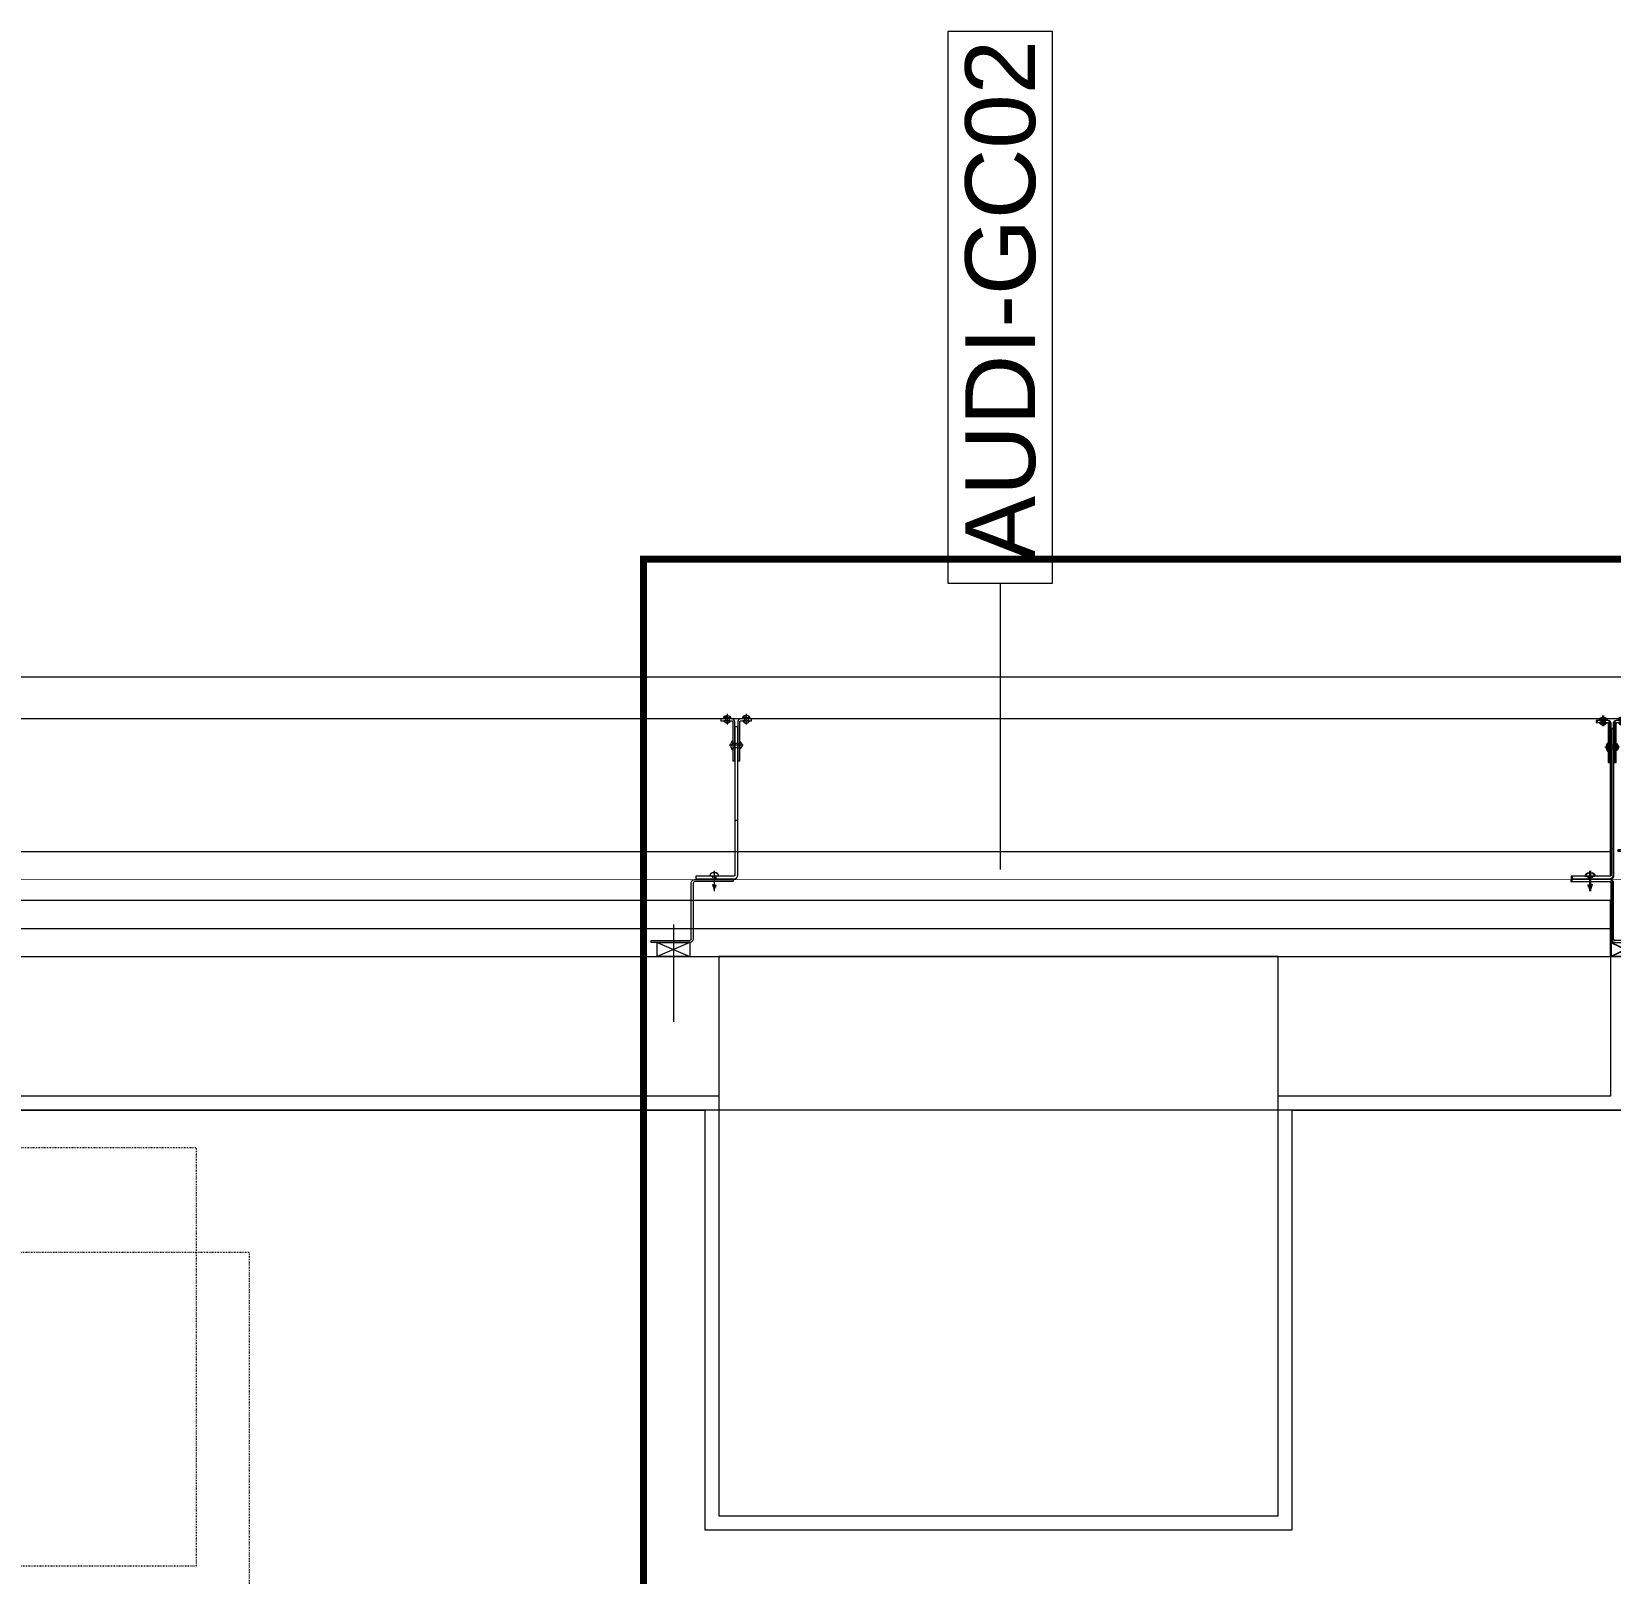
# Model space of a CAD drawing. Extents: x -1133 to 23780, y -1311 to 8245.
# Drawn here: x 21019.2 to 21245, y 2736.8 to 2957.3 of the extents above; entities that cross this region are included whole.
import ezdxf
from ezdxf.enums import TextEntityAlignment as Align
from ezdxf.xclip import XClip

# ---------------------------------------------------------------- set-up
doc = ezdxf.new("R2010")
doc.units = 0
doc.header["$MEASUREMENT"] = 0
doc.header["$XCLIPFRAME"] = 0
doc.linetypes.add('DOT2', pattern=[0.125, 0, -0.125])
doc.linetypes.add('HIDDEN2', pattern=[4.7625, 3.175, -1.5875])
doc.layers.get('0').update_dxf_attribs({"color": 9, "lineweight": 9})
for name, color, linetype, lineweight in [('00', 9, 'Continuous', 9), ('01', 9, 'Continuous', 9), ('06C', 9, 'Continuous', 9), ('06D', 9, 'Continuous', 9), ('10', 9, 'Continuous', 9), ('14', 9, 'Continuous', 9), ('20', 9, 'DOT2', 9), ('21', 9, 'Continuous', 9), ('22', 8, 'Continuous', 9), ('33', 9, 'BATTING', 9), ('35', 9, 'Continuous', 9), ('40B', 9, 'Continuous', 9)]:
    doc.layers.add(name, color=color, linetype=linetype, lineweight=lineweight)
doc.styles.add('Arial', font='arial.ttf', dxfattribs={"height": 2.5})
doc.linetypes.add('BATTING', pattern='A,0.0001,-0.1,[134,ltypeshp.shx,S=0.1,R=0,X=-0.1,Y=0],-0.2,[134,ltypeshp.shx,S=0.1,R=180,X=0.1,Y=0],-0.1', length=0.4001)

# ---------------------------------------------------------------- blocks, each defined once
blk = doc.blocks.new('0_wallno')
blk.add_lwpolyline([(-7.84, 1.5), (7.942, 1.5), (7.942, -1.5), (-7.84, -1.5)], close=True)
blk.add_lwpolyline([(7.942, 0), (16.132, 0)])
at = {"style": 'Arial'}
blk.add_attdef('GENISLIK', text='', height=2, dxfattribs=at).set_placement((8.442, 0), align=Align.BOTTOM_LEFT)
blk.add_attdef('DUVARNO', text='', height=2, dxfattribs=at).set_placement((0, 0), align=Align.MIDDLE_CENTER)
blk.add_attdef('YUKSEKLIK', text='', height=2, dxfattribs=at).set_placement((8.442, -0.5), align=Align.TOP_LEFT)
blk = doc.blocks.new('KAPI KODLARI ÇATI KATI')
at = {"layer": '22'}
ref = blk.add_blockref('0_wallno', (21157.74, 2918.09), dxfattribs=dict(at, xscale=-5, yscale=5, zscale=5, rotation=90))
ref.add_attrib('DUVARNO', 'AUDI-GC02', dxfattribs={"layer": '0', "height": 10, "rotation": 90, "style": 'Arial'}).set_placement((21157.74, 2918.83), align=Align.MIDDLE_CENTER)
blk = doc.blocks.new('p-dot-masa')
for p, q in [((-220.81, 155.14), (-220.81, 199.94)), ((-142.68, 155.14), (-220.81, 155.14))]:
    blk.add_line(p, q)
at = {"flags": 128}
blk.add_lwpolyline([(-220.81, 199.94), (-220.81, 214.91), (-134.93, 214.91), (-134.93, 155.14), (-142.68, 155.14)], dxfattribs=at)
for points in [[(-142.68, 199.94), (-142.68, -0.06), (-228.38, -0.06), (-228.38, 199.94), (-142.68, 199.94)], [(-142.68, 199.94), (-142.68, -0.06), (-228.38, -0.06), (-228.38, 199.94)]]:
    blk.add_lwpolyline(points, close=True, dxfattribs=at)
blk = doc.blocks.new('p-kolon_80x80')
blk.add_lwpolyline([(-40, -40), (40, -40), (40, 40), (-40, 40)], close=True)
blk = doc.blocks.new('p- alum kaplama profil')
at = {"lineweight": 13}
blk.add_lwpolyline([(7.12, 12.59), (7.12, 26.49)], dxfattribs=at)
at = {"lineweight": 5}
blk.add_lwpolyline([(9.44, 15.16), (4.79, 15.16), (4.79, 17.16), (9.44, 17.16)], close=True, dxfattribs=at)
for points in [[(4.79, 15.16), (9.44, 17.16)], [(9.44, 15.16), (4.79, 17.16)]]:
    blk.add_lwpolyline(points, dxfattribs=at)
at = {"lineweight": 18}
blk.add_lwpolyline([(4.09, 6.16), (-1.41, 6.16), (-1.41, 6.46), (4.09, 6.46, 0.414214), (4.29, 6.66), (4.29, 14.66, -0.414214), (4.79, 15.16), (10.29, 15.16), (10.29, 14.86), (4.79, 14.86, 0.414214), (4.59, 14.66), (4.59, 6.66, -0.414214)], format="xyb", close=True, dxfattribs=at)
blk.add_lwpolyline([(-2.06, 5.56), (-2.06, -2.34), (-2.06, -15.69), (-1.66, -15.69), (-1.66, -2.34), (-1.66, 5.56), (-1.66, 5.56), (-1.66, 5.57), (-1.66, 5.57), (-1.66, 5.58), (-1.66, 5.58), (-1.65, 5.59), (-1.65, 5.59), (-1.65, 5.59), (-1.65, 5.6), (-1.65, 5.6), (-1.64, 5.61), (-1.64, 5.61), (-1.64, 5.62), (-1.64, 5.62), (-1.63, 5.62), (-1.63, 5.63), (-1.63, 5.63), (-1.62, 5.63), (-1.62, 5.64), (-1.61, 5.64), (-1.61, 5.64), (-1.61, 5.64), (-1.6, 5.65), (-1.6, 5.65), (-1.59, 5.65), (-1.59, 5.65), (-1.58, 5.65), (-1.58, 5.65), (-1.57, 5.66), (-1.57, 5.66), (-1.56, 5.66), (-1.56, 5.66), (3.94, 5.66), (3.94, 6.06), (-1.56, 6.06), (-1.58, 6.06), (-1.61, 6.05), (-1.63, 6.05), (-1.66, 6.05), (-1.68, 6.04), (-1.7, 6.03), (-1.73, 6.03), (-1.75, 6.02), (-1.77, 6.01), (-1.79, 6), (-1.82, 5.99), (-1.84, 5.97), (-1.86, 5.96), (-1.88, 5.94), (-1.89, 5.93), (-1.91, 5.91), (-1.93, 5.89), (-1.95, 5.87), (-1.96, 5.85), (-1.97, 5.83), (-1.99, 5.81), (-2, 5.79), (-2.01, 5.77), (-2.02, 5.75), (-2.03, 5.72), (-2.04, 5.7), (-2.04, 5.68), (-2.05, 5.65), (-2.05, 5.63), (-2.06, 5.61), (-2.06, 5.58)], close=True)
blk.add_lwpolyline([(-1.66, -2.34), (-2.06, -2.34)])
for points in [[(-2.36, -10.84), (-2.36, -16.39), (-2.36, -16.39, -0.414214), (-2.51, -16.54), (-2.51, -16.54), (-4.06, -16.54), (-4.06, -16.84), (-2.51, -16.84), (-2.51, -16.84, 0.414214), (-2.06, -16.39), (-2.06, -10.84)], [(-1.36, -10.84), (-1.66, -10.84), (-1.66, -16.39, 0.414214), (-1.21, -16.84), (-1.21, -16.84), (0.34, -16.84), (0.34, -16.54), (-1.21, -16.54), (-1.21, -16.54, -0.414214), (-1.36, -16.39), (-1.36, -16.39)]]:
    blk.add_lwpolyline(points, format="xyb", close=True)
for points in [[(1.61, 6.87, -10), (0.98, 6.96, -10)], [(1.56, 7.05, -10), (1.02, 7.13, -10)], [(1.05, 6.91, -10), (1.29, 7.56, -10)], [(1.29, 4.93, -10), (1.29, 7.8, -10)], [(1.53, 6.82, -10), (1.29, 7.56, -10)], [(0.67, 5.66, -10), (1.91, 5.66, -10)], [(0.67, 5.66, -10), (0.67, 5.64, -10), (0.67, 5.62, -10), (0.67, 5.6, -10), (0.68, 5.58, -10), (0.68, 5.56, -10), (0.69, 5.54, -10), (0.69, 5.52, -10), (0.7, 5.5, -10), (0.7, 5.48, -10), (0.71, 5.46, -10), (0.72, 5.45, -10), (0.73, 5.43, -10), (0.74, 5.41, -10), (0.75, 5.4, -10), (0.76, 5.38, -10), (0.77, 5.36, -10), (0.79, 5.35, -10), (0.8, 5.33, -10), (0.81, 5.32, -10), (0.83, 5.31, -10), (0.84, 5.29, -10), (0.86, 5.28, -10), (0.87, 5.27, -10), (0.89, 5.26, -10), (0.91, 5.25, -10), (0.92, 5.24, -10), (0.94, 5.23, -10), (0.96, 5.22, -10), (0.98, 5.21, -10), (1, 5.21, -10), (1.02, 5.2, -10), (1.03, 5.2, -10)], [(0.96, 5.66, -10), (0.97, 5.66, -10), (0.97, 5.66, -10), (0.97, 5.66, -10), (0.98, 5.66, -10), (0.98, 5.66, -10), (0.99, 5.66, -10), (0.99, 5.66, -10), (1, 5.66, -10), (1, 5.67, -10), (1, 5.67, -10), (1.01, 5.67, -10), (1.01, 5.67, -10), (1.01, 5.67, -10), (1.02, 5.68, -10), (1.02, 5.68, -10), (1.02, 5.68, -10), (1.03, 5.69, -10), (1.03, 5.69, -10), (1.03, 5.69, -10), (1.04, 5.7, -10), (1.04, 5.7, -10), (1.04, 5.7, -10), (1.04, 5.71, -10), (1.04, 5.71, -10), (1.05, 5.72, -10), (1.05, 5.72, -10), (1.05, 5.72, -10), (1.05, 5.73, -10), (1.05, 5.73, -10), (1.05, 5.74, -10), (1.05, 5.74, -10), (1.05, 5.75, -10)], [(1.33, 5.85, -10), (0.98, 5.88, -10)], [(1.03, 5.2, -10), (1.04, 5.2, -10), (1.05, 5.19, -10), (1.05, 5.19, -10), (1.06, 5.19, -10), (1.06, 5.19, -10), (1.07, 5.19, -10), (1.07, 5.19, -10), (1.08, 5.19, -10), (1.08, 5.19, -10), (1.09, 5.19, -10), (1.09, 5.18, -10), (1.1, 5.18, -10), (1.1, 5.18, -10), (1.11, 5.18, -10), (1.11, 5.18, -10), (1.12, 5.18, -10), (1.12, 5.18, -10), (1.13, 5.18, -10), (1.13, 5.18, -10), (1.14, 5.18, -10), (1.15, 5.18, -10), (1.15, 5.18, -10), (1.16, 5.17, -10), (1.16, 5.17, -10), (1.17, 5.17, -10), (1.17, 5.17, -10), (1.18, 5.17, -10), (1.18, 5.17, -10), (1.19, 5.17, -10), (1.19, 5.17, -10), (1.2, 5.17, -10), (1.2, 5.17, -10)], [(1.05, 5.83, -10), (1.05, 6.01, -10)], [(1.05, 5.75, -10), (1.05, 5.83, -10)], [(1.2, 5.17, -10), (1.2, 5.2, -10)], [(1.38, 5.2, -10), (1.2, 5.2, -10)], [(1.29, 6.16, -10), (1.29, 6.26, -10)], [(1.38, 5.17, -10), (1.38, 5.2, -10)], [(1.38, 5.17, -10), (1.38, 5.17, -10), (1.39, 5.17, -10), (1.39, 5.17, -10), (1.4, 5.17, -10), (1.41, 5.17, -10), (1.41, 5.17, -10), (1.42, 5.17, -10), (1.42, 5.17, -10), (1.43, 5.17, -10), (1.43, 5.18, -10), (1.44, 5.18, -10), (1.44, 5.18, -10), (1.45, 5.18, -10), (1.45, 5.18, -10), (1.46, 5.18, -10), (1.46, 5.18, -10), (1.47, 5.18, -10), (1.47, 5.18, -10), (1.48, 5.18, -10), (1.48, 5.18, -10), (1.49, 5.18, -10), (1.5, 5.19, -10), (1.5, 5.19, -10), (1.51, 5.19, -10), (1.51, 5.19, -10), (1.52, 5.19, -10), (1.52, 5.19, -10), (1.53, 5.19, -10), (1.53, 5.19, -10), (1.54, 5.19, -10), (1.54, 5.2, -10), (1.55, 5.2, -10)], [(1.53, 5.75, -10), (1.53, 5.92, -10)], [(1.53, 5.75, -10), (1.53, 5.74, -10), (1.53, 5.74, -10), (1.53, 5.73, -10), (1.53, 5.73, -10), (1.53, 5.72, -10), (1.54, 5.72, -10), (1.54, 5.72, -10), (1.54, 5.71, -10), (1.54, 5.71, -10), (1.54, 5.7, -10), (1.54, 5.7, -10), (1.55, 5.7, -10), (1.55, 5.69, -10), (1.55, 5.69, -10), (1.55, 5.69, -10), (1.56, 5.68, -10), (1.56, 5.68, -10), (1.56, 5.68, -10), (1.57, 5.67, -10), (1.57, 5.67, -10), (1.58, 5.67, -10), (1.58, 5.67, -10), (1.58, 5.67, -10), (1.59, 5.66, -10), (1.59, 5.66, -10), (1.6, 5.66, -10), (1.6, 5.66, -10), (1.6, 5.66, -10), (1.61, 5.66, -10), (1.61, 5.66, -10), (1.62, 5.66, -10), (1.62, 5.66, -10)], [(1.55, 5.2, -10), (1.57, 5.2, -10), (1.59, 5.21, -10), (1.6, 5.21, -10), (1.62, 5.22, -10), (1.64, 5.23, -10), (1.66, 5.24, -10), (1.68, 5.25, -10), (1.69, 5.26, -10), (1.71, 5.27, -10), (1.73, 5.28, -10), (1.74, 5.29, -10), (1.76, 5.31, -10), (1.77, 5.32, -10), (1.78, 5.33, -10), (1.8, 5.35, -10), (1.81, 5.36, -10), (1.82, 5.38, -10), (1.83, 5.4, -10), (1.84, 5.41, -10), (1.85, 5.43, -10), (1.86, 5.45, -10), (1.87, 5.46, -10), (1.88, 5.48, -10), (1.89, 5.5, -10), (1.89, 5.52, -10), (1.9, 5.54, -10), (1.9, 5.56, -10), (1.9, 5.58, -10), (1.91, 5.6, -10), (1.91, 5.62, -10), (1.91, 5.64, -10), (1.91, 5.66, -10)], [(-2.86, -13.04, 0), (-0.86, -13.04, 0)], [(-2.36, -12.52, 0), (-2.4, -12.53, 0), (-2.43, -12.56, 0), (-2.47, -12.58, 0), (-2.5, -12.6, 0), (-2.53, -12.63, 0), (-2.56, -12.66, 0), (-2.59, -12.69, 0), (-2.61, -12.73, 0), (-2.63, -12.76, 0), (-2.65, -12.8, 0), (-2.67, -12.84, 0), (-2.68, -12.88, 0), (-2.69, -12.92, 0), (-2.7, -12.96, 0), (-2.71, -13, 0), (-2.71, -13.04, 0), (-2.71, -13.08, 0), (-2.7, -13.13, 0), (-2.69, -13.17, 0), (-2.68, -13.21, 0), (-2.67, -13.25, 0), (-2.65, -13.28, 0), (-2.63, -13.32, 0), (-2.61, -13.36, 0), (-2.59, -13.39, 0), (-2.56, -13.42, 0), (-2.53, -13.45, 0), (-2.5, -13.48, 0), (-2.47, -13.51, 0), (-2.43, -13.53, 0), (-2.4, -13.55, 0), (-2.36, -13.57, 0)], [(-2.36, -13.04, 0), (-2.36, -12.52, 0)], [(-2.36, -13.04, 0), (-2.36, -12.73, 0)], [(-2.36, -12.73, 0), (-2.36, -13.04, 0)], [(-1.36, -12.73, 0), (-2.36, -12.73, 0)], [(-2.36, -13.04, 0), (-2.36, -13.36, 0)], [(-2.36, -13.04, 0), (-2.36, -13.57, 0)], [(-2.36, -13.36, 0), (-2.36, -13.04, 0)], [(-1.36, -13.36, 0), (-2.36, -13.36, 0)], [(-1.36, -13.04, 0), (-1.36, -12.37, 0)], [(-1.36, -13.72, 0), (-1.32, -13.68, 0), (-1.29, -13.65, 0), (-1.26, -13.61, 0), (-1.23, -13.58, 0), (-1.2, -13.54, 0), (-1.18, -13.5, 0), (-1.16, -13.45, 0), (-1.14, -13.41, 0), (-1.12, -13.37, 0), (-1.1, -13.32, 0), (-1.09, -13.28, 0), (-1.08, -13.23, 0), (-1.07, -13.18, 0), (-1.06, -13.14, 0), (-1.06, -13.09, 0), (-1.06, -13.04, 0), (-1.06, -12.99, 0), (-1.06, -12.95, 0), (-1.07, -12.9, 0), (-1.08, -12.85, 0), (-1.09, -12.81, 0), (-1.1, -12.76, 0), (-1.12, -12.72, 0), (-1.14, -12.67, 0), (-1.16, -12.63, 0), (-1.18, -12.59, 0), (-1.2, -12.55, 0), (-1.23, -12.51, 0), (-1.26, -12.47, 0), (-1.29, -12.43, 0), (-1.32, -12.4, 0), (-1.36, -12.37, 0)], [(-1.36, -13.04, 0), (-1.36, -13.72, 0)], [(-3.84, -17.04, 0), (-3.81, -17.07, 0), (-3.78, -17.1, 0), (-3.75, -17.12, 0), (-3.72, -17.15, 0), (-3.69, -17.17, 0), (-3.66, -17.19, 0), (-3.62, -17.21, 0), (-3.59, -17.23, 0), (-3.55, -17.24, 0), (-3.52, -17.26, 0), (-3.48, -17.27, 0), (-3.44, -17.28, 0), (-3.4, -17.28, 0), (-3.36, -17.29, 0), (-3.32, -17.29, 0), (-3.29, -17.29, 0), (-3.25, -17.29, 0), (-3.21, -17.29, 0), (-3.17, -17.28, 0), (-3.13, -17.28, 0), (-3.09, -17.27, 0), (-3.06, -17.26, 0), (-3.02, -17.24, 0), (-2.98, -17.23, 0), (-2.95, -17.21, 0), (-2.91, -17.19, 0), (-2.88, -17.17, 0), (-2.85, -17.15, 0), (-2.82, -17.12, 0), (-2.79, -17.1, 0), (-2.76, -17.07, 0), (-2.73, -17.04, 0)], [(-3.29, -17.04, 0), (-3.84, -17.04, 0)], [(-2.85, -16.54, 0), (-2.86, -16.51, 0), (-2.87, -16.47, 0), (-2.89, -16.44, 0), (-2.91, -16.41, 0), (-2.93, -16.38, 0), (-2.96, -16.35, 0), (-2.98, -16.33, 0), (-3.01, -16.31, 0), (-3.04, -16.29, 0), (-3.07, -16.27, 0), (-3.11, -16.25, 0), (-3.14, -16.24, 0), (-3.18, -16.23, 0), (-3.21, -16.22, 0), (-3.25, -16.22, 0), (-3.29, -16.22, 0), (-3.32, -16.22, 0), (-3.36, -16.22, 0), (-3.39, -16.23, 0), (-3.43, -16.24, 0), (-3.46, -16.25, 0), (-3.5, -16.27, 0), (-3.53, -16.29, 0), (-3.56, -16.31, 0), (-3.59, -16.33, 0), (-3.61, -16.35, 0), (-3.64, -16.38, 0), (-3.66, -16.41, 0), (-3.68, -16.44, 0), (-3.7, -16.47, 0), (-3.71, -16.51, 0), (-3.73, -16.54, 0)], [(-3.29, -16.54, 0), (-3.73, -16.54, 0)], [(-3.29, -16.54, 0), (-3.55, -16.54, 0)], [(-3.55, -16.54, 0), (-3.29, -16.54, 0)], [(-3.55, -17.04, 0), (-3.55, -16.54, 0)], [(-3.29, -17.54, 0), (-3.29, -16.04, 0)], [(-3.29, -16.54, 0), (-2.85, -16.54, 0)], [(-3.29, -16.54, 0), (-3.03, -16.54, 0)], [(-3.03, -16.54, 0), (-3.29, -16.54, 0)], [(-3.29, -17.04, 0), (-2.73, -17.04, 0)], [(-3.03, -17.04, 0), (-3.03, -16.54, 0)], [(-0.56, -17.04, 0), (-1.11, -17.04, 0)], [(0, -17.04, 0), (-0.03, -17.07, 0), (-0.06, -17.1, 0), (-0.09, -17.12, 0), (-0.12, -17.15, 0), (-0.15, -17.17, 0), (-0.18, -17.19, 0), (-0.22, -17.21, 0), (-0.25, -17.23, 0), (-0.29, -17.24, 0), (-0.33, -17.26, 0), (-0.36, -17.27, 0), (-0.4, -17.28, 0), (-0.44, -17.28, 0), (-0.48, -17.29, 0), (-0.52, -17.29, 0), (-0.56, -17.29, 0), (-0.59, -17.29, 0), (-0.63, -17.29, 0), (-0.67, -17.28, 0), (-0.71, -17.28, 0), (-0.75, -17.27, 0), (-0.79, -17.26, 0), (-0.82, -17.24, 0), (-0.86, -17.23, 0), (-0.89, -17.21, 0), (-0.93, -17.19, 0), (-0.96, -17.17, 0), (-0.99, -17.15, 0), (-1.02, -17.12, 0), (-1.05, -17.1, 0), (-1.08, -17.07, 0), (-1.11, -17.04, 0)], [(-1, -16.54, 0), (-0.98, -16.51, 0), (-0.97, -16.47, 0), (-0.95, -16.44, 0), (-0.93, -16.41, 0), (-0.91, -16.38, 0), (-0.88, -16.35, 0), (-0.86, -16.33, 0), (-0.83, -16.31, 0), (-0.8, -16.29, 0), (-0.77, -16.27, 0), (-0.73, -16.25, 0), (-0.7, -16.24, 0), (-0.66, -16.23, 0), (-0.63, -16.22, 0), (-0.59, -16.22, 0), (-0.56, -16.22, 0), (-0.52, -16.22, 0), (-0.48, -16.22, 0), (-0.45, -16.23, 0), (-0.41, -16.24, 0), (-0.38, -16.25, 0), (-0.34, -16.27, 0), (-0.31, -16.29, 0), (-0.28, -16.31, 0), (-0.25, -16.33, 0), (-0.23, -16.35, 0), (-0.2, -16.38, 0), (-0.18, -16.41, 0), (-0.16, -16.44, 0), (-0.14, -16.47, 0), (-0.13, -16.51, 0), (-0.12, -16.54, 0)], [(-0.56, -16.54, 0), (-1, -16.54, 0)], [(-0.56, -16.54, 0), (-0.82, -16.54, 0)], [(-0.82, -16.54, 0), (-0.56, -16.54, 0)], [(-0.82, -17.04, 0), (-0.82, -16.54, 0)], [(-0.56, -17.54, 0), (-0.56, -16.04, 0)], [(-0.56, -16.54, 0), (-0.3, -16.54, 0)], [(-0.56, -16.54, 0), (-0.12, -16.54, 0)], [(-0.3, -16.54, 0), (-0.56, -16.54, 0)], [(-0.56, -17.04, 0), (0, -17.04, 0)], [(-0.3, -17.04, 0), (-0.3, -16.54, 0)]]:
    blk.add_polyline3d(points)
blk = doc.blocks.new('audi-pencerekenar-kosebent')
for p, q in [((0.57, 15.98), (0.57, 13.11)), ((-1.79, 15.25), (-1.79, 15)), ((3.81, 15.25), (-1.79, 15.25)), ((3.81, 15), (-1.79, 15)), ((-0.05, 15.25), (1.19, 15.25)), ((0.61, 15.05), (0.25, 15.03)), ((0.88, 14.94), (0.25, 14.85)), ((0.88, 14.76), (0.25, 14.67)), ((0.88, 14.58), (0.25, 14.49)), ((0.88, 14.4), (0.25, 14.31)), ((0.88, 14.22), (0.25, 14.13)), ((0.88, 14.04), (0.25, 13.95)), ((0.84, 13.85), (0.29, 13.78)), ((0.33, 15.16), (0.33, 15.07)), ((0.33, 15.07), (0.33, 14.89)), ((0.33, 14.89), (0.33, 14.71)), ((0.33, 14.71), (0.33, 14.53)), ((0.33, 14.53), (0.33, 14.35)), ((0.33, 14.35), (0.33, 14.17)), ((0.33, 14.17), (0.33, 13.99)), ((0.33, 13.99), (0.57, 13.35)), ((0.48, 15.74), (0.48, 15.7)), ((0.65, 15.7), (0.48, 15.7)), ((0.81, 14.08), (0.57, 13.35)), ((0.65, 15.74), (0.65, 15.7)), ((0.81, 15.16), (0.81, 14.98)), ((0.81, 14.98), (0.81, 14.8)), ((0.81, 14.8), (0.81, 14.62)), ((0.81, 14.62), (0.81, 14.44)), ((0.81, 14.44), (0.81, 14.26)), ((0.81, 14.26), (0.81, 14.08)), ((3.96, 1.02), (3.96, 14.85)), ((4.21, 1.02), (4.21, 14.85)), ((-2.82, 0), (-2.82, 2)), ((1.35, 2), (1.35, 0)), ((1.35, 1.3), (1.35, 1.5)), ((1.35, 1.5), (3.8, 1.5)), ((1.37, 1.3), (1.35, 1.3)), ((1.35, 0), (1.35, 0.3)), ((1.35, 0.3), (1.37, 0.3)), ((1.37, 0), (1.35, 0)), ((1.37, 0.3), (1.37, 1.3)), ((1.63, 0), (1.37, 0)), ((1.63, 1.3), (1.53, 1.2)), ((1.53, 1.2), (1.53, 0.28)), ((1.53, 0.28), (1.63, 0.18)), ((2.16, 1.3), (1.63, 1.3)), ((1.63, 0.18), (2.16, 0.18)), ((1.95, 0), (1.63, 0)), ((3.8, 0), (1.95, 0)), ((2.21, 1.25), (2.16, 1.3)), ((2.16, 0.18), (2.21, 0.23)), ((2.21, 1.19), (2.21, 1.25)), ((2.26, 1.14), (2.21, 1.19)), ((2.21, 0.29), (2.3, 0.34)), ((2.21, 0.23), (2.21, 0.29)), ((2.35, 1.19), (2.26, 1.14)), ((2.3, 0.34), (2.35, 0.29)), ((2.4, 1.3), (2.35, 1.25)), ((2.35, 1.25), (2.35, 1.19)), ((2.35, 0.29), (2.35, 0.23)), ((2.35, 0.23), (2.4, 0.18)), ((3.7, 1.3), (2.4, 1.3)), ((2.4, 0.18), (3.75, 0.18)), ((2.62, 0.82), (2.61, 0.77)), ((2.61, 0.77), (2.61, 0.71)), ((2.61, 0.71), (2.62, 0.66)), ((2.63, 0.87), (2.62, 0.82)), ((2.62, 0.66), (2.63, 0.61)), ((2.65, 0.91), (2.63, 0.87)), ((2.63, 0.61), (2.65, 0.57)), ((2.68, 0.96), (2.65, 0.91)), ((2.65, 0.57), (2.68, 0.52)), ((2.71, 1), (2.68, 0.96)), ((2.68, 0.52), (2.71, 0.48)), ((2.74, 1.04), (2.71, 1)), ((2.71, 0.48), (2.74, 0.44)), ((2.78, 1.07), (2.74, 1.04)), ((2.74, 0.44), (2.78, 0.41)), ((2.83, 1.17), (2.78, 1.07)), ((2.78, 0.41), (2.83, 0.31)), ((2.95, 1.27), (2.83, 1.17)), ((2.83, 0.31), (2.97, 0.2)), ((2.87, 0.82), (2.92, 0.87)), ((2.87, 0.66), (2.87, 0.82)), ((2.92, 0.61), (2.87, 0.66)), ((2.91, 1.1), (2.95, 1.16)), ((2.91, 1.09), (2.91, 1.1)), ((2.93, 1.08), (2.91, 1.09)), ((2.91, 0.39), (2.92, 0.4)), ((2.95, 0.32), (2.91, 0.39)), ((2.92, 0.87), (3.67, 0.87)), ((3.67, 0.61), (2.92, 0.61)), ((2.92, 0.4), (2.93, 0.4)), ((3.1, 1.08), (2.93, 1.08)), ((2.93, 0.4), (3.1, 0.4)), ((2.97, 1.28), (2.95, 1.27)), ((2.95, 1.16), (3.01, 1.2)), ((3.01, 0.28), (2.95, 0.32)), ((3, 1.27), (2.97, 1.28)), ((2.97, 0.2), (3, 0.21)), ((2.99, 0.87), (3.81, 0.87)), ((2.99, 0.62), (2.99, 0.87)), ((2.99, 0.62), (3.81, 0.62)), ((3.02, 1.23), (3, 1.27)), ((3, 0.21), (3.02, 0.25)), ((3.01, 1.2), (3.02, 1.23)), ((3.02, 0.25), (3.01, 0.28)), ((3.16, 1.17), (3.1, 1.08)), ((3.1, 0.4), (3.19, 0.27)), ((3.28, 1.28), (3.16, 1.17)), ((3.19, 0.27), (3.3, 0.2)), ((3.24, 1.11), (3.28, 1.16)), ((3.25, 1.08), (3.24, 1.11)), ((3.24, 0.39), (3.25, 0.4)), ((3.28, 0.32), (3.24, 0.39)), ((3.26, 1.08), (3.25, 1.08)), ((3.25, 0.4), (3.26, 0.4)), ((3.43, 1.08), (3.26, 1.08)), ((3.26, 0.4), (3.43, 0.4)), ((3.3, 1.28), (3.28, 1.28)), ((3.28, 1.16), (3.34, 1.21)), ((3.34, 0.27), (3.28, 0.32)), ((3.33, 1.27), (3.3, 1.28)), ((3.3, 0.2), (3.33, 0.21)), ((3.35, 1.23), (3.33, 1.27)), ((3.33, 0.21), (3.35, 0.25)), ((3.34, 1.21), (3.35, 1.23)), ((3.35, 0.25), (3.34, 0.27)), ((3.49, 1.17), (3.43, 1.08)), ((3.43, 0.4), (3.52, 0.27)), ((3.61, 1.28), (3.49, 1.17)), ((3.52, 0.27), (3.63, 0.2)), ((3.57, 1.11), (3.61, 1.16)), ((3.57, 1.08), (3.57, 1.11)), ((3.58, 1.08), (3.57, 1.08)), ((3.57, 0.39), (3.57, 0.4)), ((3.57, 0.4), (3.58, 0.4)), ((3.61, 0.32), (3.57, 0.39)), ((3.67, 1.08), (3.58, 1.08)), ((3.58, 0.4), (3.67, 0.4)), ((3.63, 1.28), (3.61, 1.28)), ((3.61, 1.16), (3.67, 1.21)), ((3.67, 0.27), (3.61, 0.32)), ((3.66, 1.27), (3.63, 1.28)), ((3.63, 0.2), (3.66, 0.21)), ((3.68, 1.23), (3.66, 1.27)), ((3.66, 0.21), (3.68, 0.25)), ((3.67, 1.21), (3.68, 1.23)), ((3.72, 1.03), (3.67, 1.08)), ((3.67, 0.87), (3.72, 0.92)), ((3.72, 0.56), (3.67, 0.61)), ((3.67, 0.4), (3.72, 0.45)), ((3.68, 0.25), (3.67, 0.27)), ((3.7, 1.2), (3.7, 1.3)), ((3.75, 1.2), (3.7, 1.2)), ((3.72, 0.92), (3.72, 1.03)), ((3.72, 0.45), (3.72, 0.56)), ((3.85, 1.3), (3.75, 1.2)), ((3.75, 0.18), (3.84, 0.11)), ((3.8, 1.5), (3.85, 1.45)), ((3.84, 0.11), (3.8, 0)), ((3.85, 1.45), (3.85, 1.3)), ((1.35, 0), (-2.82, 0))]:
    blk.add_line(p, q)
blk.add_lwpolyline([(-2.48, 11.6), (-2.48, 15.5), (-2.48, 32.6), (-2.88, 32.6), (-2.88, 15.5), (-2.88, 11.6), (-2.88, 11.6), (-2.88, 11.59), (-2.88, 11.59), (-2.88, 11.58), (-2.88, 11.58), (-2.88, 11.57), (-2.88, 11.57), (-2.88, 11.56), (-2.88, 11.56), (-2.89, 11.55), (-2.89, 11.55), (-2.89, 11.54), (-2.89, 11.54), (-2.9, 11.54), (-2.9, 11.53), (-2.9, 11.53), (-2.91, 11.53), (-2.91, 11.52), (-2.92, 11.52), (-2.92, 11.52), (-2.92, 11.51), (-2.93, 11.51), (-2.93, 11.51), (-2.94, 11.51), (-2.94, 11.51), (-2.95, 11.5), (-2.95, 11.5), (-2.96, 11.5), (-2.96, 11.5), (-2.97, 11.5), (-2.97, 11.5), (-2.97, 11.5), (-8.47, 11.5), (-8.47, 11.1), (-2.97, 11.1), (-2.95, 11.1), (-2.93, 11.1), (-2.9, 11.11), (-2.88, 11.11), (-2.85, 11.11), (-2.83, 11.12), (-2.81, 11.13), (-2.78, 11.14), (-2.76, 11.15), (-2.74, 11.16), (-2.72, 11.17), (-2.7, 11.18), (-2.68, 11.2), (-2.66, 11.21), (-2.64, 11.23), (-2.62, 11.25), (-2.6, 11.26), (-2.59, 11.28), (-2.57, 11.3), (-2.56, 11.32), (-2.55, 11.34), (-2.53, 11.36), (-2.52, 11.39), (-2.51, 11.41), (-2.5, 11.43), (-2.5, 11.45), (-2.49, 11.48), (-2.48, 11.5), (-2.48, 11.53), (-2.48, 11.55), (-2.48, 11.58)], close=True)
for points in [[(-3.18, 27.75), (-2.88, 27.75), (-2.88, 33.3, 0.414214), (-3.32, 33.75), (-3.32, 33.75), (-4.88, 33.75), (-4.88, 33.45), (-3.32, 33.45), (-3.32, 33.45, -0.414214), (-3.18, 33.3), (-3.18, 33.3)], [(-2.18, 27.75), (-2.18, 33.3), (-2.18, 33.3, -0.414214), (-2.03, 33.45), (-2.03, 33.45), (-0.47, 33.45), (-0.47, 33.75), (-2.03, 33.75), (-2.03, 33.75, 0.414214), (-2.48, 33.3), (-2.48, 27.75)], [(-3.03, 11), (-8.53, 11), (-8.53, 10.7), (-3.03, 10.7, -0.414214), (-2.82, 10.5), (-2.82, 2.5, 0.414214), (-2.32, 2), (3.18, 2), (3.18, 2.3), (-2.32, 2.3, -0.414214), (-2.53, 2.5), (-2.53, 10.5, 0.414214)]]:
    blk.add_lwpolyline(points, format="xyb", close=True)
for points in [[(-2.88, 15.5), (-2.48, 15.5)], [(-0.98, 4.57), (-0.98, -9.33)], [(1.35, 2), (-2.82, 0)], [(-2.82, 2), (1.35, 0)], [(-2.32, 2), (-2.82, 2)]]:
    blk.add_lwpolyline(points)
for points in [[(-4.53, 33.95, -10), (-4.5, 33.98, -10), (-4.47, 34.01, -10), (-4.45, 34.03, -10), (-4.41, 34.06, -10), (-4.38, 34.08, -10), (-4.35, 34.1, -10), (-4.32, 34.12, -10), (-4.28, 34.13, -10), (-4.24, 34.15, -10), (-4.21, 34.16, -10), (-4.17, 34.17, -10), (-4.13, 34.18, -10), (-4.09, 34.19, -10), (-4.06, 34.2, -10), (-4.02, 34.2, -10), (-3.98, 34.2, -10), (-3.94, 34.2, -10), (-3.9, 34.2, -10), (-3.86, 34.19, -10), (-3.82, 34.18, -10), (-3.79, 34.17, -10), (-3.75, 34.16, -10), (-3.71, 34.15, -10), (-3.68, 34.13, -10), (-3.64, 34.12, -10), (-3.61, 34.1, -10), (-3.57, 34.08, -10), (-3.54, 34.06, -10), (-3.51, 34.03, -10), (-3.48, 34.01, -10), (-3.45, 33.98, -10), (-3.43, 33.95, -10)], [(-3.98, 33.95, -10), (-4.53, 33.95, -10)], [(-4.24, 33.95, -10), (-4.24, 33.45, -10)], [(-3.98, 34.45, -10), (-3.98, 32.95, -10)], [(-3.98, 33.95, -10), (-3.43, 33.95, -10)], [(-3.72, 33.95, -10), (-3.72, 33.45, -10)], [(-0.7, 33.95, -10), (-0.72, 33.98, -10), (-0.75, 34.01, -10), (-0.78, 34.03, -10), (-0.81, 34.06, -10), (-0.84, 34.08, -10), (-0.88, 34.1, -10), (-0.91, 34.12, -10), (-0.95, 34.13, -10), (-0.98, 34.15, -10), (-1.02, 34.16, -10), (-1.06, 34.17, -10), (-1.09, 34.18, -10), (-1.13, 34.19, -10), (-1.17, 34.2, -10), (-1.21, 34.2, -10), (-1.25, 34.2, -10), (-1.29, 34.2, -10), (-1.33, 34.2, -10), (-1.36, 34.19, -10), (-1.4, 34.18, -10), (-1.44, 34.17, -10), (-1.48, 34.16, -10), (-1.51, 34.15, -10), (-1.55, 34.13, -10), (-1.59, 34.12, -10), (-1.62, 34.1, -10), (-1.65, 34.08, -10), (-1.68, 34.06, -10), (-1.72, 34.03, -10), (-1.74, 34.01, -10), (-1.77, 33.98, -10), (-1.8, 33.95, -10)], [(-1.25, 33.95, -10), (-1.8, 33.95, -10)], [(-1.51, 33.95, -10), (-1.51, 33.45, -10)], [(-1.25, 34.45, -10), (-1.25, 32.95, -10)], [(-1.25, 33.95, -10), (-0.7, 33.95, -10)], [(-0.99, 33.95, -10), (-0.99, 33.45, -10)], [(-3.98, 33.45, -10), (-4.42, 33.45, -10)], [(-3.54, 33.45, -10), (-3.55, 33.42, -10), (-3.56, 33.38, -10), (-3.58, 33.35, -10), (-3.6, 33.32, -10), (-3.62, 33.29, -10), (-3.65, 33.26, -10), (-3.68, 33.24, -10), (-3.7, 33.21, -10), (-3.73, 33.19, -10), (-3.77, 33.18, -10), (-3.8, 33.16, -10), (-3.83, 33.15, -10), (-3.87, 33.14, -10), (-3.9, 33.13, -10), (-3.94, 33.13, -10), (-3.98, 33.12, -10), (-4.01, 33.13, -10), (-4.05, 33.13, -10), (-4.09, 33.14, -10), (-4.12, 33.15, -10), (-4.16, 33.16, -10), (-4.19, 33.18, -10), (-4.22, 33.19, -10), (-4.25, 33.21, -10), (-4.28, 33.24, -10), (-4.31, 33.26, -10), (-4.33, 33.29, -10), (-4.35, 33.32, -10), (-4.37, 33.35, -10), (-4.39, 33.38, -10), (-4.41, 33.42, -10), (-4.42, 33.45, -10)], [(-3.98, 33.45, -10), (-4.24, 33.45, -10)], [(-4.24, 33.45, -10), (-3.98, 33.45, -10)], [(-3.98, 33.45, -10), (-3.54, 33.45, -10)], [(-3.98, 33.45, -10), (-3.72, 33.45, -10)], [(-3.72, 33.45, -10), (-3.98, 33.45, -10)], [(-1.25, 33.45, -10), (-1.69, 33.45, -10)], [(-1.69, 33.45, -10), (-1.68, 33.42, -10), (-1.66, 33.38, -10), (-1.64, 33.35, -10), (-1.62, 33.32, -10), (-1.6, 33.29, -10), (-1.58, 33.26, -10), (-1.55, 33.24, -10), (-1.52, 33.21, -10), (-1.49, 33.19, -10), (-1.46, 33.18, -10), (-1.43, 33.16, -10), (-1.39, 33.15, -10), (-1.36, 33.14, -10), (-1.32, 33.13, -10), (-1.28, 33.13, -10), (-1.25, 33.12, -10), (-1.21, 33.13, -10), (-1.18, 33.13, -10), (-1.14, 33.14, -10), (-1.1, 33.15, -10), (-1.07, 33.16, -10), (-1.04, 33.18, -10), (-1, 33.19, -10), (-0.97, 33.21, -10), (-0.95, 33.24, -10), (-0.92, 33.26, -10), (-0.89, 33.29, -10), (-0.87, 33.32, -10), (-0.85, 33.35, -10), (-0.84, 33.38, -10), (-0.82, 33.42, -10), (-0.81, 33.45, -10)], [(-1.25, 33.45, -10), (-1.51, 33.45, -10)], [(-1.51, 33.45, -10), (-1.25, 33.45, -10)], [(-1.25, 33.45, -10), (-0.99, 33.45, -10)], [(-1.25, 33.45, -10), (-0.81, 33.45, -10)], [(-0.99, 33.45, -10), (-1.25, 33.45, -10)], [(-1.67, 29.95, -10), (-3.67, 29.95, -10)], [(-3.18, 30.62, -10), (-3.21, 30.59, -10), (-3.24, 30.56, -10), (-3.27, 30.52, -10), (-3.3, 30.48, -10), (-3.33, 30.44, -10), (-3.35, 30.4, -10), (-3.38, 30.36, -10), (-3.4, 30.32, -10), (-3.41, 30.28, -10), (-3.43, 30.23, -10), (-3.44, 30.19, -10), (-3.46, 30.14, -10), (-3.46, 30.09, -10), (-3.47, 30.04, -10), (-3.47, 30, -10), (-3.47, 29.95, -10), (-3.47, 29.9, -10), (-3.47, 29.86, -10), (-3.46, 29.81, -10), (-3.46, 29.76, -10), (-3.44, 29.71, -10), (-3.43, 29.67, -10), (-3.41, 29.62, -10), (-3.4, 29.58, -10), (-3.38, 29.54, -10), (-3.35, 29.5, -10), (-3.33, 29.46, -10), (-3.3, 29.42, -10), (-3.27, 29.38, -10), (-3.24, 29.34, -10), (-3.21, 29.31, -10), (-3.18, 29.27, -10)], [(-3.18, 29.95, -10), (-3.18, 30.62, -10)], [(-3.18, 30.26, -10), (-2.18, 30.26, -10)], [(-3.18, 29.95, -10), (-3.18, 29.27, -10)], [(-3.18, 29.63, -10), (-2.18, 29.63, -10)], [(-2.18, 29.95, -10), (-2.18, 30.47, -10)], [(-2.18, 29.42, -10), (-2.14, 29.44, -10), (-2.1, 29.46, -10), (-2.07, 29.49, -10), (-2.03, 29.51, -10), (-2, 29.54, -10), (-1.97, 29.57, -10), (-1.95, 29.6, -10), (-1.92, 29.63, -10), (-1.9, 29.67, -10), (-1.88, 29.71, -10), (-1.86, 29.75, -10), (-1.85, 29.79, -10), (-1.84, 29.83, -10), (-1.83, 29.87, -10), (-1.83, 29.91, -10), (-1.83, 29.95, -10), (-1.83, 29.99, -10), (-1.83, 30.03, -10), (-1.84, 30.07, -10), (-1.85, 30.11, -10), (-1.86, 30.15, -10), (-1.88, 30.19, -10), (-1.9, 30.23, -10), (-1.92, 30.26, -10), (-1.95, 30.3, -10), (-1.97, 30.33, -10), (-2, 30.36, -10), (-2.03, 30.39, -10), (-2.07, 30.41, -10), (-2.1, 30.44, -10), (-2.14, 30.46, -10), (-2.18, 30.47, -10)], [(-2.18, 29.95, -10), (-2.18, 30.26, -10)], [(-2.18, 30.26, -10), (-2.18, 29.95, -10)], [(-2.18, 29.95, -10), (-2.18, 29.42, -10)], [(-2.18, 29.95, -10), (-2.18, 29.63, -10)], [(-2.18, 29.63, -10), (-2.18, 29.95, -10)], [(-6.44, 11.5, -10), (-6.44, 11.52, -10), (-6.44, 11.54, -10), (-6.44, 11.56, -10), (-6.44, 11.58, -10), (-6.43, 11.6, -10), (-6.43, 11.62, -10), (-6.42, 11.64, -10), (-6.42, 11.66, -10), (-6.41, 11.67, -10), (-6.4, 11.69, -10), (-6.4, 11.71, -10), (-6.39, 11.73, -10), (-6.38, 11.74, -10), (-6.37, 11.76, -10), (-6.36, 11.78, -10), (-6.34, 11.79, -10), (-6.33, 11.81, -10), (-6.32, 11.82, -10), (-6.3, 11.84, -10), (-6.29, 11.85, -10), (-6.27, 11.86, -10), (-6.26, 11.88, -10), (-6.24, 11.89, -10), (-6.23, 11.9, -10), (-6.21, 11.91, -10), (-6.19, 11.92, -10), (-6.17, 11.93, -10), (-6.16, 11.94, -10), (-6.14, 11.94, -10), (-6.12, 11.95, -10), (-6.1, 11.95, -10), (-6.08, 11.96, -10)], [(-6.44, 11.5, -10), (-5.21, 11.5, -10)], [(-6.15, 11.5, -10), (-6.15, 11.5, -10), (-6.15, 11.5, -10), (-6.14, 11.5, -10), (-6.14, 11.5, -10), (-6.13, 11.5, -10), (-6.13, 11.5, -10), (-6.12, 11.49, -10), (-6.12, 11.49, -10), (-6.12, 11.49, -10), (-6.11, 11.49, -10), (-6.11, 11.49, -10), (-6.1, 11.48, -10), (-6.1, 11.48, -10), (-6.1, 11.48, -10), (-6.09, 11.48, -10), (-6.09, 11.47, -10), (-6.09, 11.47, -10), (-6.09, 11.47, -10), (-6.08, 11.46, -10), (-6.08, 11.46, -10), (-6.08, 11.46, -10), (-6.08, 11.45, -10), (-6.07, 11.45, -10), (-6.07, 11.44, -10), (-6.07, 11.44, -10), (-6.07, 11.44, -10), (-6.07, 11.43, -10), (-6.07, 11.43, -10), (-6.07, 11.42, -10), (-6.07, 11.42, -10), (-6.07, 11.41, -10), (-6.06, 11.41, -10)], [(-5.78, 11.3, -10), (-6.14, 11.28, -10)], [(-6.08, 11.96, -10), (-6.08, 11.96, -10), (-6.07, 11.96, -10), (-6.07, 11.96, -10), (-6.06, 11.96, -10), (-6.06, 11.97, -10), (-6.05, 11.97, -10), (-6.04, 11.97, -10), (-6.04, 11.97, -10), (-6.03, 11.97, -10), (-6.03, 11.97, -10), (-6.02, 11.97, -10), (-6.02, 11.97, -10), (-6.01, 11.97, -10), (-6.01, 11.97, -10), (-6, 11.98, -10), (-6, 11.98, -10), (-5.99, 11.98, -10), (-5.99, 11.98, -10), (-5.98, 11.98, -10), (-5.98, 11.98, -10), (-5.97, 11.98, -10), (-5.97, 11.98, -10), (-5.96, 11.98, -10), (-5.96, 11.98, -10), (-5.95, 11.98, -10), (-5.94, 11.98, -10), (-5.94, 11.98, -10), (-5.93, 11.98, -10), (-5.93, 11.99, -10), (-5.92, 11.99, -10), (-5.92, 11.99, -10), (-5.91, 11.99, -10)], [(-6.06, 11.41, -10), (-6.06, 11.32, -10)], [(-6.06, 11.32, -10), (-6.06, 11.14, -10)], [(-5.91, 11.99, -10), (-5.91, 11.95, -10)], [(-5.74, 11.95, -10), (-5.91, 11.95, -10)], [(-5.83, 12.23, -10), (-5.83, 9.36, -10)], [(-5.74, 11.99, -10), (-5.74, 11.95, -10)], [(-5.74, 11.99, -10), (-5.73, 11.99, -10), (-5.73, 11.99, -10), (-5.72, 11.99, -10), (-5.72, 11.98, -10), (-5.71, 11.98, -10), (-5.71, 11.98, -10), (-5.7, 11.98, -10), (-5.69, 11.98, -10), (-5.69, 11.98, -10), (-5.68, 11.98, -10), (-5.68, 11.98, -10), (-5.67, 11.98, -10), (-5.67, 11.98, -10), (-5.66, 11.98, -10), (-5.66, 11.98, -10), (-5.65, 11.98, -10), (-5.65, 11.98, -10), (-5.64, 11.97, -10), (-5.64, 11.97, -10), (-5.63, 11.97, -10), (-5.63, 11.97, -10), (-5.62, 11.97, -10), (-5.62, 11.97, -10), (-5.61, 11.97, -10), (-5.61, 11.97, -10), (-5.6, 11.97, -10), (-5.59, 11.97, -10), (-5.59, 11.96, -10), (-5.58, 11.96, -10), (-5.58, 11.96, -10), (-5.57, 11.96, -10), (-5.57, 11.96, -10)], [(-5.58, 11.41, -10), (-5.58, 11.41, -10), (-5.58, 11.42, -10), (-5.58, 11.42, -10), (-5.58, 11.43, -10), (-5.58, 11.43, -10), (-5.58, 11.44, -10), (-5.58, 11.44, -10), (-5.58, 11.44, -10), (-5.58, 11.45, -10), (-5.57, 11.45, -10), (-5.57, 11.46, -10), (-5.57, 11.46, -10), (-5.57, 11.46, -10), (-5.56, 11.47, -10), (-5.56, 11.47, -10), (-5.56, 11.47, -10), (-5.56, 11.48, -10), (-5.55, 11.48, -10), (-5.55, 11.48, -10), (-5.55, 11.48, -10), (-5.54, 11.49, -10), (-5.54, 11.49, -10), (-5.53, 11.49, -10), (-5.53, 11.49, -10), (-5.53, 11.49, -10), (-5.52, 11.5, -10), (-5.52, 11.5, -10), (-5.51, 11.5, -10), (-5.51, 11.5, -10), (-5.5, 11.5, -10), (-5.5, 11.5, -10), (-5.49, 11.5, -10)], [(-5.58, 11.41, -10), (-5.58, 11.23, -10)], [(-5.57, 11.96, -10), (-5.55, 11.95, -10), (-5.53, 11.95, -10), (-5.51, 11.94, -10), (-5.49, 11.94, -10), (-5.48, 11.93, -10), (-5.46, 11.92, -10), (-5.44, 11.91, -10), (-5.42, 11.9, -10), (-5.41, 11.89, -10), (-5.39, 11.88, -10), (-5.38, 11.86, -10), (-5.36, 11.85, -10), (-5.35, 11.84, -10), (-5.33, 11.82, -10), (-5.32, 11.81, -10), (-5.31, 11.79, -10), (-5.29, 11.78, -10), (-5.28, 11.76, -10), (-5.27, 11.74, -10), (-5.26, 11.73, -10), (-5.25, 11.71, -10), (-5.25, 11.69, -10), (-5.24, 11.67, -10), (-5.23, 11.66, -10), (-5.23, 11.64, -10), (-5.22, 11.62, -10), (-5.22, 11.6, -10), (-5.21, 11.58, -10), (-5.21, 11.56, -10), (-5.21, 11.54, -10), (-5.21, 11.52, -10), (-5.21, 11.5, -10)], [(-5.51, 10.29, -10), (-6.14, 10.2, -10)], [(-5.55, 10.1, -10), (-6.1, 10.03, -10)], [(-6.06, 10.24, -10), (-5.83, 9.6, -10)], [(-5.83, 11, -10), (-5.83, 10.9, -10)], [(-5.58, 10.33, -10), (-5.83, 9.6, -10)]]:
    blk.add_polyline3d(points)
for centre, radius, start, end in [((0.42, 15.25), 0.473, 103.3598, 180), ((0.24, 15.16), 0.09, 0, 90), ((0.57, 14.63), 1.11, 94.5212, 103.3598), ((0.57, 14.63), 1.11, 76.6402, 85.4788), ((0.9, 15.16), 0.09, 90, 180), ((0.71, 15.25), 0.473, 0, 76.6402), ((3.81, 14.85), 0.4, 0, 90), ((3.81, 14.85), 0.15, 0, 90), ((3.81, 1.02), 0.15, 270, 0), ((3.81, 1.02), 0.4, 270, 0)]:
    blk.add_arc(centre, radius, start, end)
blk = doc.blocks.new('fsdfsfsfsfd')
at = {"layer": '10', "xscale": -1, "rotation": 270}
blk.add_blockref('audi-pencerekenar-kosebent', (52613.75, -74595.12), dxfattribs=at)
blk = doc.blocks.new('ÇATI KATI PLANI')
at = {"layer": '00'}
for points in [[(21117.5, 2805), (20995, 2805), (20995, 2825), (21117.5, 2825)], [(21197.5, 2825), (21245, 2825), (21245, 2805), (21197.5, 2805)]]:
    blk.add_lwpolyline(points, close=True, dxfattribs=at)
at = {"layer": '06C'}
blk.add_lwpolyline([(18957.5, 1124.33), (18957.5, 1124.33), (18957.5, 2865), (22657.5, 2865), (22657.49, 2206.39)], dxfattribs=at)
blk.add_lwpolyline([(18957.5, 1124.33), (18957.5, 1124.33), (18957.5, 2865), (22657.5, 2865), (22657.49, 2206.39)], dxfattribs=at)
blk.add_lwpolyline([(22657.49, 285), (18957.5, 285), (18957.5, 2865), (22657.5, 2865)], close=True, dxfattribs=at)
at = {"layer": '06D'}
for points in [[(20995, 2840), (21245, 2840)], [(21245, 2825), (21245, 2833), (20995, 2833), (20995, 2825)]]:
    blk.add_lwpolyline(points, dxfattribs=at)
at = {"layer": '10'}
for points, const_width in [([(18963.5, 1124.33), (18963.5, 2859), (22651.5, 2859), (22651.5, 2206.39)], 0.2), ([(18963.5, 1124.33), (18963.5, 2859), (22651.5, 2859), (22651.5, 2206.39)], 0.2), ([(20467.5, 291), (18963.5, 291), (18963.5, 2859), (22651.5, 2859), (22651.5, 291), (21824.7, 291)], 0.2), ([(20988.19, 2836), (21251.81, 2836)], 0.1)]:
    blk.add_lwpolyline(points, dxfattribs=dict(at, const_width=const_width))
at = {"layer": '14'}
blk.add_lwpolyline([(20993, 2819.3), (20993, 2803), (20995, 2803), (21115.5, 2803), (21115.5, 2743), (21199.5, 2743), (21199.5, 2803), (21245, 2803), (21247, 2803), (21247, 2819.3)], dxfattribs=at)
at = {"layer": '33', "ltscale": 0.4}
blk.add_lwpolyline([(20995, 2829), (21245, 2829)], dxfattribs=at)
at = {"layer": '40B'}
blk.add_lwpolyline([(19790, 2617.5), (20097.5, 2617.5), (20105, 2617.5), (20105, 2825), (21877.5, 2825), (21877.5, 2365), (19797.5, 2365), (19790, 2365), (19790, 2617.5)], close=True, dxfattribs=at)
at = {"xscale": -1, "rotation": 270}
blk.add_blockref('fsdfsfsfsfd', (95842.98, -49788.75), dxfattribs=at)
at = {"layer": '01'}
blk.add_blockref('p-kolon_80x80', (21157.5, 2785), dxfattribs=at)
at = {"layer": '10', "rotation": 180}
blk.add_blockref('p- alum kaplama profil', (21118.14, 2842.16), dxfattribs=at)

msp = doc.modelspace()

# ---------------------------------------------------------------- linework, layer by layer
at = {"layer": '21', "linetype": 'HIDDEN2', "ltscale": 0.1, "const_width": 1}
msp.add_lwpolyline([(21106.72, 2881.81), (21846.44, 2881.81), (21846.44, 2723.15), (21106.72, 2723.15)], close=True, dxfattribs=at)
at = {"layer": '35'}
msp.add_lwpolyline([(19799.5, 2371), (21815.5, 2371), (21815.5, 2447), (21889.5, 2447), (21889.5, 2553), (21865.5, 2553), (21865.5, 2743), (21815.5, 2743), (21815.5, 2803), (20189.5, 2803)], dxfattribs=at)

# ---------------------------------------------------------------- block references
msp.add_blockref('ÇATI KATI PLANI', (0, 0))
at = {"xscale": -1, "rotation": 270}
msp.add_blockref('fsdfsfsfsfd', (95843.11, -49788.75), dxfattribs=at)
at = {"layer": '20'}
ref = msp.add_blockref('p-dot-masa', (20822, 2582.71), dxfattribs=dict(at, xscale=-1))
XClip(ref).set_block_clipping_path([(-339.9362266935, -46.7184265425), (-65.297970527, 243.9961920325)])
at = {"layer": '22'}
msp.add_blockref('KAPI KODLARI ÇATI KATI', (0, 0), dxfattribs=at)

doc.saveas('drawing.dxf')
